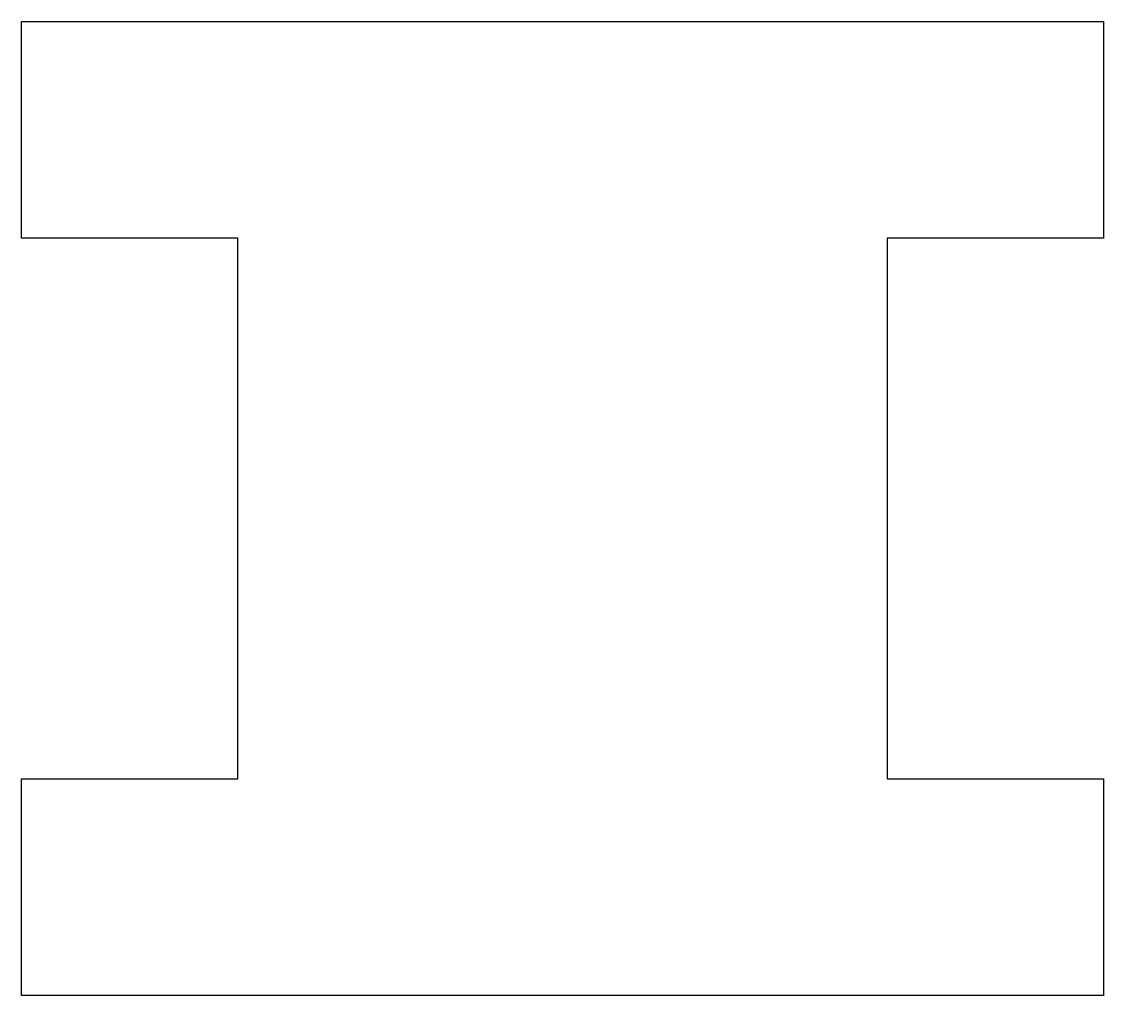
# Model space of a CAD drawing. Header units: millimetres. Extents: x 150 to 250, y 160 to 250.
import ezdxf

# ---------------------------------------------------------------- set-up
doc = ezdxf.new("R2010")
doc.units = ezdxf.units.MM

msp = doc.modelspace()

# ---------------------------------------------------------------- linework, layer by layer
at = {"extrusion": (0, -1, -2.22045e-16)}
msp.add_line((250, 250), (250, 250, 200), dxfattribs=at)
msp.add_lwpolyline([(250, 250), (250, 230), (230, 230), (230, 180), (250, 180), (250, 160), (150, 160), (150, 180), (170, 180), (170, 230), (150, 230), (150, 250)], close=True)

doc.saveas('drawing.dxf')
